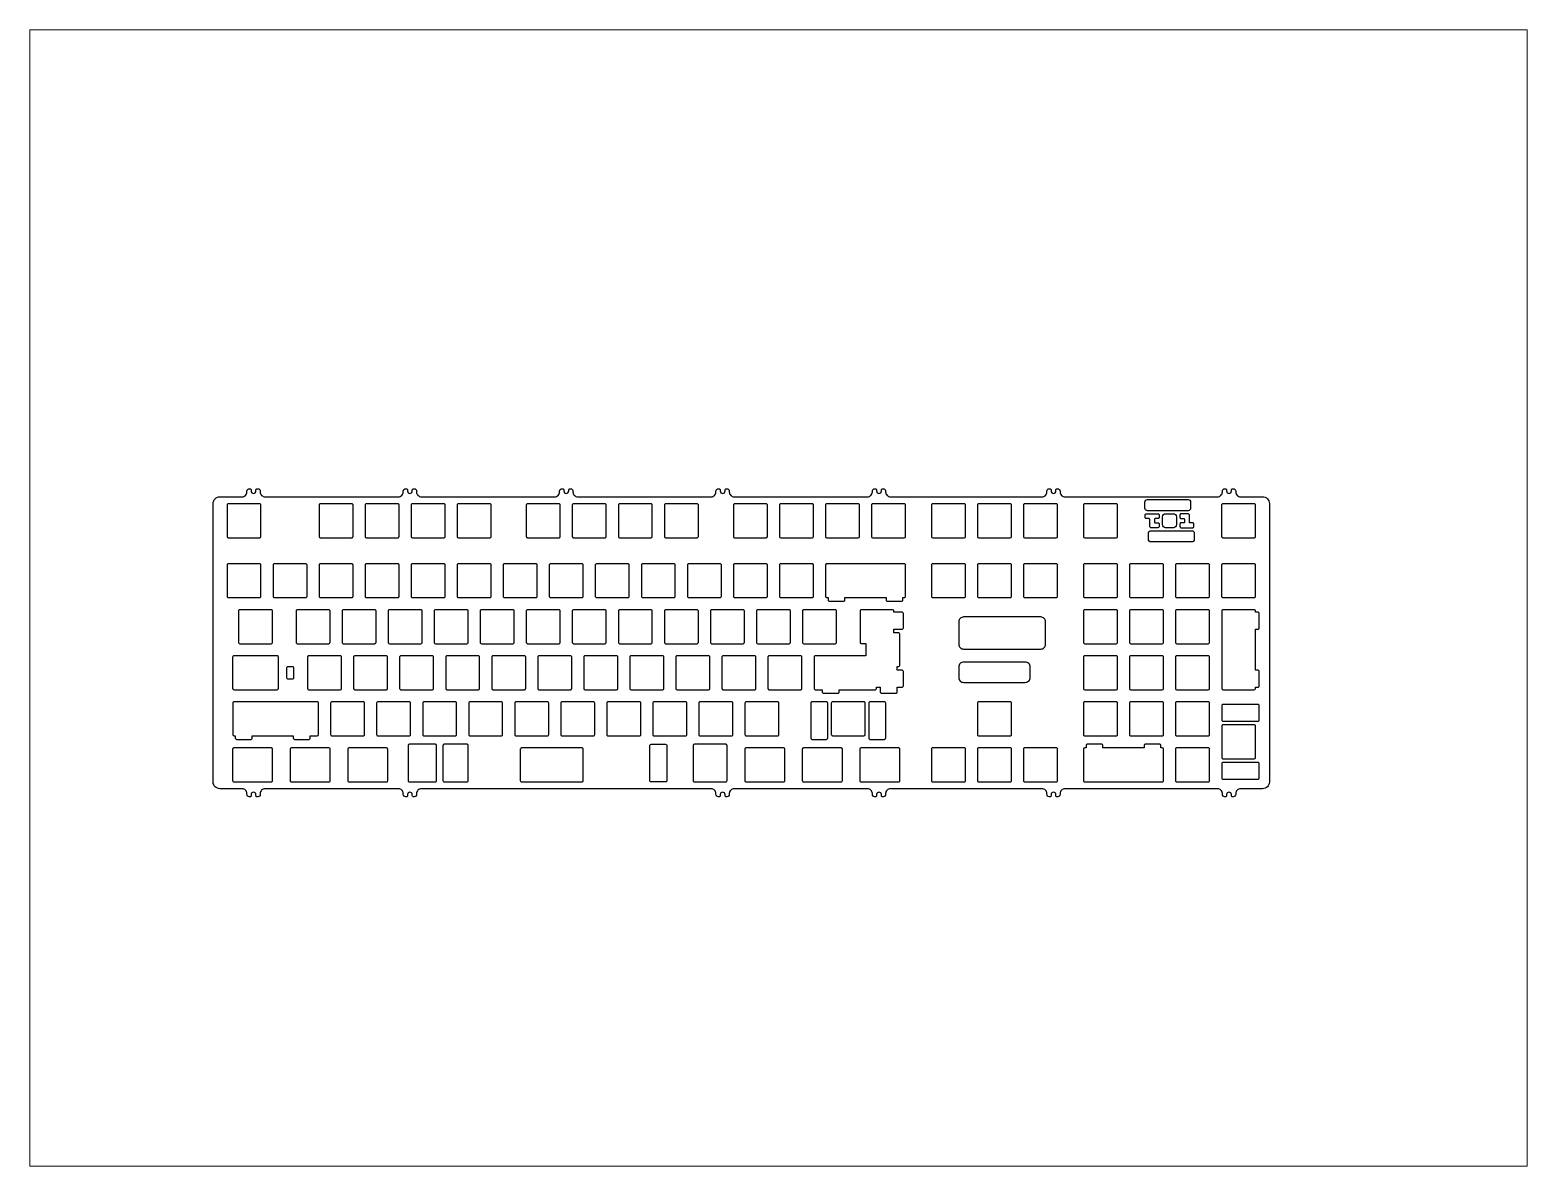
# Paper-space layout 'Layout2' of a CAD drawing. Header units: millimetres. Extents: x 26 to 231, y 20 to 176.
# The model-space entities are those that its viewports show. They can reach past a viewport. Long polylines and large blocks are cut down to what shows.
import ezdxf

# ---------------------------------------------------------------- set-up
doc = ezdxf.new("R2010")
doc.units = ezdxf.units.MM

msp = doc.modelspace()

# ---------------------------------------------------------------- hatches: boundary and pattern name
h = msp.add_hatch()
h.set_pattern_fill('ANGLE', color=256)
h.set_pattern_definition([(0, (20.545, -0.6566), (0, 6.985), [5.08, -1.905]), (90, (20.545, -0.6566), (-6.985, 4e-16), [5.08, -1.905])])
h.paths.add_polyline_path([(466.54, 185.78), (465.77, 185.78), (465.77, 181.8), (466.54, 181.8)])
h = msp.add_hatch()
h.set_pattern_fill('ANGLE', color=256)
h.set_pattern_definition([(0, (0, 0), (0, 6.985), [5.08, -1.905]), (90, (0, 0), (-6.985, 4e-16), [5.08, -1.905])])
h.paths.add_polyline_path([(466.54, 185.78), (465.77, 185.78), (465.77, 181.8), (466.54, 181.8)])
h = msp.add_hatch()
h.set_pattern_fill('ANGLE', color=256)
h.set_pattern_definition([(0, (-385.5426, 12.144), (0, 6.985), [5.08, -1.905]), (90, (-385.5426, 12.144), (-6.985, 4e-16), [5.08, -1.905])])
h.paths.add_polyline_path([(375, 152.17), (375, 148.19), (375.77, 148.19), (375.77, 152.17)])

# ---------------------------------------------------------------- linework, layer by layer
for points in [[(492.63, 120.73), (492.63, 5.53, -0.414214), (489.83, 2.73), (480.68, 2.73, 0.414214), (478.68, 0.73), (478.68, 0.4, -0.414214), (477.68, -0.6), (477.43, -0.6, -0.414214), (476.93, -0.1), (476.93, 0.33, 1), (474.93, 0.33), (474.93, -0.1, -0.414214), (474.43, -0.6), (474.18, -0.6, -0.414214), (473.18, 0.4), (473.18, 0.73, 0.414214), (471.18, 2.73), (408.03, 2.73, 0.414214), (406.03, 0.73), (406.03, 0.4, -0.414214), (405.03, -0.6), (404.78, -0.6, -0.414214), (404.28, -0.1), (404.28, 0.33, 1), (402.28, 0.33), (402.28, -0.1, -0.414214), (401.78, -0.6), (401.53, -0.6, -0.414214), (400.53, 0.4), (400.53, 0.73, 0.414214), (398.53, 2.73), (335.83, 2.73, 0.414214), (333.83, 0.73), (333.83, 0.4, -0.414214), (332.83, -0.6), (332.58, -0.6, -0.414214), (332.08, -0.1), (332.08, 0.33, 1), (330.08, 0.33), (330.08, -0.1, -0.414214), (329.58, -0.6), (329.33, -0.6, -0.414214), (328.33, 0.4), (328.33, 0.73, 0.414214), (326.33, 2.73), (271.13, 2.73, 0.414214), (269.13, 0.73), (269.13, 0.4, -0.414214), (268.13, -0.6), (267.88, -0.6, -0.414214), (267.38, -0.1), (267.38, 0.33, 1), (265.38, 0.33), (265.38, -0.1, -0.414214), (264.88, -0.6), (264.63, -0.6, -0.414214), (263.63, 0.4), (263.63, 0.73, 0.414214), (261.63, 2.73), (141.73, 2.73, 0.414214), (139.73, 0.73), (139.73, 0.4, -0.414214), (138.73, -0.6), (138.48, -0.6, -0.414214), (137.98, -0.1), (137.98, 0.33, 1), (135.98, 0.33), (135.98, -0.1, -0.414214), (135.48, -0.6), (135.23, -0.6, -0.414214), (134.23, 0.4), (134.23, 0.73, 0.414214), (132.23, 2.73), (77.03, 2.73, 0.414214), (75.03, 0.73), (75.03, 0.4, -0.414214), (74.03, -0.6), (73.78, -0.6, -0.414214), (73.28, -0.1), (73.28, 0.33, 1), (71.28, 0.33), (71.28, -0.1, -0.414214), (70.78, -0.6), (70.53, -0.6, -0.414214), (69.53, 0.4), (69.53, 0.73, 0.414214), (67.53, 2.73), (58.38, 2.73, -0.414214), (55.58, 5.53), (55.58, 120.73, -0.414214), (58.38, 123.53), (67.53, 123.53, 0.414214), (69.53, 125.53), (69.53, 125.87, -0.414214), (70.53, 126.87), (70.78, 126.87, -0.414214), (71.28, 126.37), (71.28, 125.93, 1), (73.28, 125.93), (73.28, 126.37, -0.414214), (73.78, 126.87), (74.03, 126.87, -0.414214), (75.03, 125.87), (75.03, 125.53, 0.414214), (77.03, 123.53), (132.23, 123.53, 0.414214), (134.23, 125.53), (134.23, 125.87, -0.414214), (135.23, 126.87), (135.48, 126.87, -0.414214), (135.98, 126.37), (135.98, 125.93, 1), (137.98, 125.93), (137.98, 126.37, -0.414214), (138.48, 126.87), (138.73, 126.87, -0.414214), (139.73, 125.87), (139.73, 125.53, 0.414214), (141.73, 123.53), (196.93, 123.53, 0.414214), (198.93, 125.53), (198.93, 125.87, -0.414214), (199.93, 126.87), (200.18, 126.87, -0.414214), (200.68, 126.37), (200.68, 125.93, 1), (202.68, 125.93), (202.68, 126.37, -0.414214), (203.18, 126.87), (203.43, 126.87, -0.414214), (204.43, 125.87), (204.43, 125.53, 0.414214), (206.43, 123.53), (261.63, 123.53, 0.414214), (263.63, 125.53), (263.63, 125.87, -0.414214), (264.63, 126.87), (264.88, 126.87, -0.414214), (265.38, 126.37), (265.38, 125.93, 1), (267.38, 125.93), (267.38, 126.37, -0.414214), (267.88, 126.87), (268.13, 126.87, -0.414214), (269.13, 125.87), (269.13, 125.53, 0.414214), (271.13, 123.53), (326.33, 123.53, 0.414214), (328.33, 125.53), (328.33, 125.87, -0.414214), (329.33, 126.87), (329.58, 126.87, -0.414214), (330.08, 126.37), (330.08, 125.93, 1), (332.08, 125.93), (332.08, 126.37, -0.414214), (332.58, 126.87), (332.83, 126.87, -0.414214), (333.83, 125.87), (333.83, 125.53, 0.414214), (335.83, 123.53), (398.53, 123.53, 0.414214), (400.53, 125.53), (400.53, 125.87, -0.414214), (401.53, 126.87), (401.78, 126.87, -0.414214), (402.28, 126.37), (402.28, 125.93, 1), (404.28, 125.93), (404.28, 126.37, -0.414214), (404.78, 126.87), (405.03, 126.87, -0.414214), (406.03, 125.87), (406.03, 125.53, 0.414214), (408.03, 123.53), (471.18, 123.53, 0.414214), (473.18, 125.53), (473.18, 125.87, -0.414214), (474.18, 126.87), (474.43, 126.87, -0.414214), (474.93, 126.37), (474.93, 125.93, 1), (476.93, 125.93), (476.93, 126.37, -0.414214), (477.43, 126.87), (477.68, 126.87, -0.414214), (478.68, 125.87), (478.68, 125.53, 0.414214), (480.68, 123.53), (489.83, 123.53, -0.414214)], [(61.8, 106.61), (74.85, 106.61, 0.414214), (75.35, 107.11), (75.35, 120.16, 0.414214), (74.85, 120.66), (61.8, 120.66, 0.414214), (61.3, 120.16), (61.3, 107.11, 0.414214)], [(99.9, 106.61), (112.95, 106.61, 0.414214), (113.45, 107.11), (113.45, 120.16, 0.414214), (112.95, 120.66), (99.9, 120.66, 0.414214), (99.4, 120.16), (99.4, 107.11, 0.414214)], [(132, 120.66), (118.95, 120.66, 0.414214), (118.45, 120.16), (118.45, 107.11, 0.414214), (118.95, 106.61), (132, 106.61, 0.414214), (132.5, 107.11), (132.5, 120.16, 0.414214)], [(151.05, 120.66), (138, 120.66, 0.414214), (137.5, 120.16), (137.5, 107.11, 0.414214), (138, 106.61), (151.05, 106.61, 0.414214), (151.55, 107.11), (151.55, 120.16, 0.414214)], [(170.6, 107.11), (170.6, 120.16, 0.414214), (170.1, 120.66), (157.05, 120.66, 0.414214), (156.55, 120.16), (156.55, 107.11, 0.414214), (157.05, 106.61), (170.1, 106.61, 0.414214)], [(198.68, 120.66), (185.63, 120.66, 0.414214), (185.13, 120.16), (185.13, 107.11, 0.414214), (185.63, 106.61), (198.68, 106.61, 0.414214), (199.18, 107.11), (199.18, 120.16, 0.414214)], [(217.73, 120.66), (204.68, 120.66, 0.414214), (204.18, 120.16), (204.18, 107.11, 0.414214), (204.68, 106.61), (217.73, 106.61, 0.414214), (218.23, 107.11), (218.23, 120.16, 0.414214)], [(237.28, 107.11), (237.28, 120.16, 0.414214), (236.78, 120.66), (223.73, 120.66, 0.414214), (223.23, 120.16), (223.23, 107.11, 0.414214), (223.73, 106.61), (236.78, 106.61, 0.414214)], [(255.83, 120.66), (242.78, 120.66, 0.414214), (242.28, 120.16), (242.28, 107.11, 0.414214), (242.78, 106.61), (255.83, 106.61, 0.414214), (256.33, 107.11), (256.33, 120.16, 0.414214)], [(284.4, 120.66), (271.35, 120.66, 0.414214), (270.85, 120.16), (270.85, 107.11, 0.414214), (271.35, 106.61), (284.4, 106.61, 0.414214), (284.9, 107.11), (284.9, 120.16, 0.414214)], [(303.45, 120.66), (290.4, 120.66, 0.414214), (289.9, 120.16), (289.9, 107.11, 0.414214), (290.4, 106.61), (303.45, 106.61, 0.414214), (303.95, 107.11), (303.95, 120.16, 0.414214)], [(308.95, 120.16), (308.95, 107.11, 0.414214), (309.45, 106.61), (322.5, 106.61, 0.414214), (323, 107.11), (323, 120.16, 0.414214), (322.5, 120.66), (309.45, 120.66, 0.414214)], [(328.5, 106.61), (341.55, 106.61, 0.414214), (342.05, 107.11), (342.05, 120.16, 0.414214), (341.55, 120.66), (328.5, 120.66, 0.414214), (328, 120.16), (328, 107.11, 0.414214)], [(366.35, 120.66), (353.3, 120.66, 0.414214), (352.8, 120.16), (352.8, 107.11, 0.414214), (353.3, 106.61), (366.35, 106.61, 0.414214), (366.85, 107.11), (366.85, 120.16, 0.414214)], [(371.85, 120.16), (371.85, 107.11, 0.414214), (372.35, 106.61), (385.4, 106.61, 0.414214), (385.9, 107.11), (385.9, 120.16, 0.414214), (385.4, 120.66), (372.35, 120.66, 0.414214)], [(404.45, 120.66), (391.4, 120.66, 0.414214), (390.9, 120.16), (390.9, 107.11, 0.414214), (391.4, 106.61), (404.45, 106.61, 0.414214), (404.95, 107.11), (404.95, 120.16, 0.414214)], [(429.25, 120.66), (416.2, 120.66, 0.414214), (415.7, 120.16), (415.7, 107.11, 0.414214), (416.2, 106.61), (429.25, 106.61, 0.414214), (429.75, 107.11), (429.75, 120.16, 0.414214)], [(442.13, 122.38), (458.98, 122.38, -0.414214), (460.03, 121.33), (460.03, 118.83, -0.414214), (458.98, 117.78), (442.13, 117.78, -0.414214), (441.08, 118.83), (441.08, 121.33, -0.414214)], [(473.35, 106.61), (486.4, 106.61, 0.414214), (486.9, 107.11), (486.9, 120.16, 0.414214), (486.4, 120.66), (473.35, 120.66, 0.414214), (472.85, 120.16), (472.85, 107.11, 0.414214)], [(441.2, 115.03), (441.2, 116.03, -0.414214), (441.7, 116.53), (446.5, 116.53, -0.414214), (447, 116.03), (447, 115.03, -0.414214), (446.5, 114.53), (445.4, 114.53, 0.414214), (445.1, 114.23), (445.1, 113.03, 0.414214), (445.4, 112.73), (446.5, 112.73, -0.414214), (447, 112.23), (447, 111.23, -0.414214), (446.5, 110.73), (443.6, 110.73, -0.414214), (443.1, 111.23), (443.1, 114.23, 0.414214), (442.8, 114.53), (441.7, 114.53, -0.414214)], [(454.2, 115.23), (454.2, 112.03, -0.414214), (452.9, 110.73), (449.7, 110.73, -0.414214), (448.4, 112.03), (448.4, 115.23, -0.414214), (449.7, 116.53), (452.9, 116.53, -0.414214)], [(455.6, 116.03), (455.6, 115.03, 0.414214), (456.1, 114.53), (457.2, 114.53, -0.414214), (457.5, 114.23), (457.5, 113.03, -0.414214), (457.2, 112.73), (456.1, 112.73, 0.414214), (455.6, 112.23), (455.6, 111.23, 0.414214), (456.1, 110.73), (460.9, 110.73, 0.414214), (461.4, 111.23), (461.4, 112.23, 0.414214), (460.9, 112.73), (459.8, 112.73, -0.414214), (459.5, 113.03), (459.5, 116.03, 0.414214), (459, 116.53), (456.1, 116.53, 0.414214)], [(443.63, 109.48), (460.48, 109.48, -0.414214), (461.53, 108.43), (461.53, 105.93, -0.414214), (460.48, 104.88), (443.63, 104.88, -0.414214), (442.58, 105.93), (442.58, 108.43, -0.414214)], [(75.35, 82.31), (75.35, 95.36, 0.414214), (74.85, 95.86), (61.8, 95.86, 0.414214), (61.3, 95.36), (61.3, 82.31, 0.414214), (61.8, 81.81), (74.85, 81.81, 0.414214)], [(94.4, 82.31), (94.4, 95.36, 0.414214), (93.9, 95.86), (80.85, 95.86, 0.414214), (80.35, 95.36), (80.35, 82.31, 0.414214), (80.85, 81.81), (93.9, 81.81, 0.414214)], [(113.45, 95.36, 0.414214), (112.95, 95.86), (99.9, 95.86, 0.414214), (99.4, 95.36), (99.4, 82.31, 0.414214), (99.9, 81.81), (112.95, 81.81, 0.414214), (113.45, 82.31)], [(118.45, 95.36), (118.45, 82.31, 0.414214), (118.95, 81.81), (132, 81.81, 0.414214), (132.5, 82.31), (132.5, 95.36, 0.414214), (132, 95.86), (118.95, 95.86, 0.414214)], [(151.05, 95.86), (138, 95.86, 0.414214), (137.5, 95.36), (137.5, 82.31, 0.414214), (138, 81.81), (151.05, 81.81, 0.414214), (151.55, 82.31), (151.55, 95.36, 0.414214)], [(170.6, 82.31), (170.6, 95.36, 0.414214), (170.1, 95.86), (157.05, 95.86, 0.414214), (156.55, 95.36), (156.55, 82.31, 0.414214), (157.05, 81.81), (170.1, 81.81, 0.414214)], [(189.15, 95.86), (176.1, 95.86, 0.414214), (175.6, 95.36), (175.6, 82.31, 0.414214), (176.1, 81.81), (189.15, 81.81, 0.414214), (189.65, 82.31), (189.65, 95.36, 0.414214)], [(208.2, 95.86), (195.15, 95.86, 0.414214), (194.65, 95.36), (194.65, 82.31, 0.414214), (195.15, 81.81), (208.2, 81.81, 0.414214), (208.7, 82.31), (208.7, 95.36, 0.414214)], [(227.75, 82.31), (227.75, 95.36, 0.414214), (227.25, 95.86), (214.2, 95.86, 0.414214), (213.7, 95.36), (213.7, 82.31, 0.414214), (214.2, 81.81), (227.25, 81.81, 0.414214)], [(233.25, 81.81), (246.3, 81.81, 0.414214), (246.8, 82.31), (246.8, 95.36, 0.414214), (246.3, 95.86), (233.25, 95.86, 0.414214), (232.75, 95.36), (232.75, 82.31, 0.414214)], [(265.85, 82.31), (265.85, 95.36, 0.414214), (265.35, 95.86), (252.3, 95.86, 0.414214), (251.8, 95.36), (251.8, 82.31, 0.414214), (252.3, 81.81), (265.35, 81.81, 0.414214)], [(284.4, 95.86), (271.35, 95.86, 0.414214), (270.85, 95.36), (270.85, 82.31, 0.414214), (271.35, 81.81), (284.4, 81.81, 0.414214), (284.9, 82.31), (284.9, 95.36, 0.414214)], [(289.9, 82.31, 0.414214), (290.4, 81.81), (303.45, 81.81, 0.414214), (303.95, 82.31), (303.95, 95.36, 0.414214), (303.45, 95.86), (290.4, 95.86, 0.414214), (289.9, 95.36)], [(310.5, 80.33), (316.5, 80.33, 0.414214), (317, 80.83), (317, 81.83), (334, 81.83), (334, 80.83, 0.414214), (334.5, 80.33), (340.5, 80.33, 0.414214), (341, 80.83), (341, 81.83), (341.53, 81.83, 0.414214), (342.03, 82.33), (342.03, 95.33, 0.414214), (341.53, 95.83), (309.48, 95.83, 0.414214), (308.98, 95.33), (308.98, 82.33, 0.414214), (309.48, 81.83), (310, 81.83), (310, 80.83, 0.414214)], [(366.35, 95.86), (353.3, 95.86, 0.414214), (352.8, 95.36), (352.8, 82.31, 0.414214), (353.3, 81.81), (366.35, 81.81, 0.414214), (366.85, 82.31), (366.85, 95.36, 0.414214)], [(371.85, 95.36), (371.85, 82.31, 0.414214), (372.35, 81.81), (385.4, 81.81, 0.414214), (385.9, 82.31), (385.9, 95.36, 0.414214), (385.4, 95.86), (372.35, 95.86, 0.414214)], [(391.4, 81.81), (404.45, 81.81, 0.414214), (404.95, 82.31), (404.95, 95.36, 0.414214), (404.45, 95.86), (391.4, 95.86, 0.414214), (390.9, 95.36), (390.9, 82.31, 0.414214)], [(429.25, 95.86), (416.2, 95.86, 0.414214), (415.7, 95.36), (415.7, 82.31, 0.414214), (416.2, 81.81), (429.25, 81.81, 0.414214), (429.75, 82.31), (429.75, 95.36, 0.414214)], [(434.75, 95.36), (434.75, 82.31, 0.414214), (435.25, 81.81), (448.3, 81.81, 0.414214), (448.8, 82.31), (448.8, 95.36, 0.414214), (448.3, 95.86), (435.25, 95.86, 0.414214)], [(454.3, 81.81), (467.35, 81.81, 0.414214), (467.85, 82.31), (467.85, 95.36, 0.414214), (467.35, 95.86), (454.3, 95.86, 0.414214), (453.8, 95.36), (453.8, 82.31, 0.414214)], [(473.35, 81.81), (486.4, 81.81, 0.414214), (486.9, 82.31), (486.9, 95.36, 0.414214), (486.4, 95.86), (473.35, 95.86, 0.414214), (472.85, 95.36), (472.85, 82.31, 0.414214)], [(80.11, 63.26), (80.11, 76.31, 0.414214), (79.61, 76.81), (66.56, 76.81, 0.414214), (66.06, 76.31), (66.06, 63.26, 0.414214), (66.56, 62.76), (79.61, 62.76, 0.414214)], [(90.38, 76.81, 0.414214), (89.88, 76.31), (89.88, 63.26, 0.414214), (90.38, 62.76), (103.43, 62.76, 0.414214), (103.93, 63.26), (103.93, 76.31, 0.414214), (103.43, 76.81)], [(122.98, 63.26), (122.98, 76.31, 0.414214), (122.48, 76.81), (109.43, 76.81, 0.414214), (108.93, 76.31), (108.93, 63.26, 0.414214), (109.43, 62.76), (122.48, 62.76, 0.414214)], [(128.48, 76.81, 0.414214), (127.98, 76.31), (127.98, 63.26, 0.414214), (128.48, 62.76), (141.53, 62.76, 0.414214), (142.03, 63.26), (142.03, 76.31, 0.414214), (141.53, 76.81)], [(160.58, 76.81), (147.53, 76.81, 0.414214), (147.03, 76.31), (147.03, 63.26, 0.414214), (147.53, 62.76), (160.58, 62.76, 0.414214), (161.08, 63.26), (161.08, 76.31, 0.414214)], [(180.13, 76.31, 0.414214), (179.63, 76.81), (166.58, 76.81, 0.414214), (166.08, 76.31), (166.08, 63.26, 0.414214), (166.58, 62.76), (179.63, 62.76, 0.414214), (180.13, 63.26)], [(198.68, 76.81), (185.63, 76.81, 0.414214), (185.13, 76.31), (185.13, 63.26, 0.414214), (185.63, 62.76), (198.68, 62.76, 0.414214), (199.18, 63.26), (199.18, 76.31, 0.414214)], [(218.23, 63.26), (218.23, 76.31, 0.414214), (217.73, 76.81), (204.68, 76.81, 0.414214), (204.18, 76.31), (204.18, 63.26, 0.414214), (204.68, 62.76), (217.73, 62.76, 0.414214)], [(237.28, 76.31, 0.414214), (236.78, 76.81), (223.73, 76.81, 0.414214), (223.23, 76.31), (223.23, 63.26, 0.414214), (223.73, 62.76), (236.78, 62.76, 0.414214), (237.28, 63.26)], [(242.28, 76.31), (242.28, 63.26, 0.414214), (242.78, 62.76), (255.83, 62.76, 0.414214), (256.33, 63.26), (256.33, 76.31, 0.414214), (255.83, 76.81), (242.78, 76.81, 0.414214)], [(275.38, 63.26), (275.38, 76.31, 0.414214), (274.88, 76.81), (261.83, 76.81, 0.414214), (261.33, 76.31), (261.33, 63.26, 0.414214), (261.83, 62.76), (274.88, 62.76, 0.414214)], [(294.43, 76.31, 0.414214), (293.93, 76.81), (280.88, 76.81, 0.414214), (280.38, 76.31), (280.38, 63.26, 0.414214), (280.88, 62.76), (293.93, 62.76, 0.414214), (294.43, 63.26)], [(299.93, 62.76), (312.98, 62.76, 0.414214), (313.48, 63.26), (313.48, 76.31, 0.414214), (312.98, 76.81), (299.93, 76.81, 0.414214), (299.43, 76.31), (299.43, 63.26, 0.414214)], [(337.26, 75.76), (337.26, 76.28, 0.414214), (336.76, 76.78), (323.76, 76.78, 0.414214), (323.26, 76.28), (323.26, 63.28, 0.414214), (323.76, 62.78), (325.66, 62.78), (325.66, 57.73), (304.71, 57.73, 0.414214), (304.21, 57.23), (304.21, 44.23, 0.414214), (304.71, 43.73), (307.62, 43.73), (307.62, 42.73, 0.414214), (308.12, 42.23), (314.12, 42.23, 0.414214), (314.62, 42.73), (314.62, 43.73), (329.62, 43.73, 0.414214), (330.12, 44.23), (330.12, 44.76), (331.62, 44.76), (331.62, 42.73, 0.414214), (332.12, 42.23), (338.12, 42.23, 0.414214), (338.62, 42.73), (338.62, 44.76), (340.66, 44.76, 0.414214), (341.16, 45.26), (341.16, 51.26, 0.414214), (340.66, 51.76), (338.62, 51.76), (338.62, 53.26), (339.16, 53.26, 0.414214), (339.66, 53.76), (339.66, 66.76, 0.414214), (339.16, 67.26), (337.26, 67.26), (337.26, 68.76), (340.66, 68.76, 0.414214), (341.16, 69.26), (341.16, 75.26, 0.414214), (340.66, 75.76)], [(416.2, 62.76), (429.25, 62.76, 0.414214), (429.75, 63.26), (429.75, 76.31, 0.414214), (429.25, 76.81), (416.2, 76.81, 0.414214), (415.7, 76.31), (415.7, 63.26, 0.414214)], [(434.75, 76.31), (434.75, 63.26, 0.414214), (435.25, 62.76), (448.3, 62.76, 0.414214), (448.8, 63.26), (448.8, 76.31, 0.414214), (448.3, 76.81), (435.25, 76.81, 0.414214)], [(454.3, 62.76), (467.35, 62.76, 0.414214), (467.85, 63.26), (467.85, 76.31, 0.414214), (467.35, 76.81), (454.3, 76.81, 0.414214), (453.8, 76.31), (453.8, 63.26, 0.414214)], [(488.38, 45.26), (488.38, 51.26, 0.414214), (487.88, 51.76), (486.88, 51.76), (486.88, 68.76), (487.88, 68.76, 0.414214), (488.38, 69.26), (488.38, 75.26, 0.414214), (487.88, 75.76), (486.88, 75.76), (486.88, 76.28, 0.414214), (486.38, 76.78), (473.38, 76.78, 0.414214), (472.88, 76.28), (472.88, 44.23, 0.414214), (473.38, 43.73), (486.38, 43.73, 0.414214), (486.88, 44.23), (486.88, 44.76), (487.88, 44.76, 0.414214)], [(366.12, 73.81, 0.414214), (364.12, 71.81), (364.12, 62.53, 0.414214), (366.12, 60.53), (398.03, 60.53, 0.414214), (400.03, 62.53), (400.03, 71.81, 0.414214), (398.03, 73.81)], [(63.61, 44.23, 0.414214), (64.11, 43.73), (82.07, 43.73, 0.414214), (82.57, 44.23), (82.57, 57.23, 0.414214), (82.07, 57.73), (64.11, 57.73, 0.414214), (63.61, 57.23)], [(108.19, 57.76), (95.14, 57.76, 0.414214), (94.64, 57.26), (94.64, 44.21, 0.414214), (95.14, 43.71), (108.19, 43.71, 0.414214), (108.69, 44.21), (108.69, 57.26, 0.414214)], [(114.19, 43.71), (127.24, 43.71, 0.414214), (127.74, 44.21), (127.74, 57.26, 0.414214), (127.24, 57.76), (114.19, 57.76, 0.414214), (113.69, 57.26), (113.69, 44.21, 0.414214)], [(146.79, 44.21), (146.79, 57.26, 0.414214), (146.29, 57.76), (133.24, 57.76, 0.414214), (132.74, 57.26), (132.74, 44.21, 0.414214), (133.24, 43.71), (146.29, 43.71, 0.414214)], [(152.29, 57.76, 0.414214), (151.79, 57.26), (151.79, 44.21, 0.414214), (152.29, 43.71), (165.34, 43.71, 0.414214), (165.84, 44.21), (165.84, 57.26, 0.414214), (165.34, 57.76)], [(184.89, 44.21), (184.89, 57.26, 0.414214), (184.39, 57.76), (171.34, 57.76, 0.414214), (170.84, 57.26), (170.84, 44.21, 0.414214), (171.34, 43.71), (184.39, 43.71, 0.414214)], [(190.39, 43.71), (203.44, 43.71, 0.414214), (203.94, 44.21), (203.94, 57.26, 0.414214), (203.44, 57.76), (190.39, 57.76, 0.414214), (189.89, 57.26), (189.89, 44.21, 0.414214)], [(209.44, 57.76, 0.414214), (208.94, 57.26), (208.94, 44.21, 0.414214), (209.44, 43.71), (222.49, 43.71, 0.414214), (222.99, 44.21), (222.99, 57.26, 0.414214), (222.49, 57.76)], [(241.54, 57.76), (228.49, 57.76, 0.414214), (227.99, 57.26), (227.99, 44.21, 0.414214), (228.49, 43.71), (241.54, 43.71, 0.414214), (242.04, 44.21), (242.04, 57.26, 0.414214)], [(247.54, 57.76, 0.414214), (247.04, 57.26), (247.04, 44.21, 0.414214), (247.54, 43.71), (260.59, 43.71, 0.414214), (261.09, 44.21), (261.09, 57.26, 0.414214), (260.59, 57.76)], [(279.64, 57.76), (266.59, 57.76, 0.414214), (266.09, 57.26), (266.09, 44.21, 0.414214), (266.59, 43.71), (279.64, 43.71, 0.414214), (280.14, 44.21), (280.14, 57.26, 0.414214)], [(299.19, 44.21), (299.19, 57.26, 0.414214), (298.69, 57.76), (285.64, 57.76, 0.414214), (285.14, 57.26), (285.14, 44.21, 0.414214), (285.64, 43.71), (298.69, 43.71, 0.414214)], [(416.2, 43.71), (429.25, 43.71, 0.414214), (429.75, 44.21), (429.75, 57.26, 0.414214), (429.25, 57.76), (416.2, 57.76, 0.414214), (415.7, 57.26), (415.7, 44.21, 0.414214)], [(434.75, 57.26), (434.75, 44.21, 0.414214), (435.25, 43.71), (448.3, 43.71, 0.414214), (448.8, 44.21), (448.8, 57.26, 0.414214), (448.3, 57.76), (435.25, 57.76, 0.414214)], [(454.3, 43.71), (467.35, 43.71, 0.414214), (467.85, 44.21), (467.85, 57.26, 0.414214), (467.35, 57.76), (454.3, 57.76, 0.414214), (453.8, 57.26), (453.8, 44.21, 0.414214)], [(85.97, 52.73), (85.97, 48.73, 0.414214), (86.47, 48.23), (88.47, 48.23, 0.414214), (88.97, 48.73), (88.97, 52.73, 0.414214), (88.47, 53.23), (86.47, 53.23, 0.414214)], [(366.12, 55.13, 0.414214), (364.12, 53.13), (364.12, 48.73, 0.414214), (366.12, 46.73), (391.63, 46.73, 0.414214), (393.63, 48.73), (393.63, 53.13, 0.414214), (391.63, 55.13)], [(71.73, 24.68), (88.73, 24.68), (88.73, 23.68, 0.414214), (89.23, 23.18), (95.23, 23.18, 0.414214), (95.73, 23.68), (95.73, 24.68), (98.64, 24.68, 0.414214), (99.14, 25.18), (99.14, 38.18, 0.414214), (98.64, 38.68), (64.21, 38.68, 0.414214), (63.71, 38.18), (63.71, 25.18, 0.414214), (64.21, 24.68), (64.73, 24.68), (64.73, 23.68, 0.414214), (65.23, 23.18), (71.23, 23.18, 0.414214), (71.73, 23.68)], [(104.16, 38.21), (104.16, 25.16, 0.414214), (104.66, 24.66), (117.71, 24.66, 0.414214), (118.21, 25.16), (118.21, 38.21, 0.414214), (117.71, 38.71), (104.66, 38.71, 0.414214)], [(137.26, 25.16), (137.26, 38.21, 0.414214), (136.76, 38.71), (123.71, 38.71, 0.414214), (123.21, 38.21), (123.21, 25.16, 0.414214), (123.71, 24.66), (136.76, 24.66, 0.414214)], [(142.76, 24.66), (155.81, 24.66, 0.414214), (156.31, 25.16), (156.31, 38.21, 0.414214), (155.81, 38.71), (142.76, 38.71, 0.414214), (142.26, 38.21), (142.26, 25.16, 0.414214)], [(161.81, 38.71, 0.414214), (161.31, 38.21), (161.31, 25.16, 0.414214), (161.81, 24.66), (174.86, 24.66, 0.414214), (175.36, 25.16), (175.36, 38.21, 0.414214), (174.86, 38.71)], [(180.86, 24.66), (193.91, 24.66, 0.414214), (194.41, 25.16), (194.41, 38.21, 0.414214), (193.91, 38.71), (180.86, 38.71, 0.414214), (180.36, 38.21), (180.36, 25.16, 0.414214)], [(213.46, 25.16), (213.46, 38.21, 0.414214), (212.96, 38.71), (199.91, 38.71, 0.414214), (199.41, 38.21), (199.41, 25.16, 0.414214), (199.91, 24.66), (212.96, 24.66, 0.414214)], [(232.51, 25.16), (232.51, 38.21, 0.414214), (232.01, 38.71), (218.96, 38.71, 0.414214), (218.46, 38.21), (218.46, 25.16, 0.414214), (218.96, 24.66), (232.01, 24.66, 0.414214)], [(251.56, 25.16), (251.56, 38.21, 0.414214), (251.06, 38.71), (238.01, 38.71, 0.414214), (237.51, 38.21), (237.51, 25.16, 0.414214), (238.01, 24.66), (251.06, 24.66, 0.414214)], [(256.56, 38.21), (256.56, 25.16, 0.414214), (257.06, 24.66), (270.11, 24.66, 0.414214), (270.61, 25.16), (270.61, 38.21, 0.414214), (270.11, 38.71), (257.06, 38.71, 0.414214)], [(276.11, 38.71, 0.414214), (275.61, 38.21), (275.61, 25.16, 0.414214), (276.11, 24.66), (289.16, 24.66, 0.414214), (289.66, 25.16), (289.66, 38.21, 0.414214), (289.16, 38.71)], [(303.36, 23.18), (309.36, 23.18, 0.414214), (309.86, 23.68), (309.86, 38.18, 0.414214), (309.36, 38.68), (303.36, 38.68, 0.414214), (302.86, 38.18), (302.86, 23.68, 0.414214)], [(324.86, 38.68), (311.86, 38.68, 0.414214), (311.36, 38.18), (311.36, 25.18, 0.414214), (311.86, 24.68), (324.86, 24.68, 0.414214), (325.36, 25.18), (325.36, 38.18, 0.414214)], [(333.86, 38.18, 0.414214), (333.36, 38.68), (327.36, 38.68, 0.414214), (326.86, 38.18), (326.86, 23.68, 0.414214), (327.36, 23.18), (333.36, 23.18, 0.414214), (333.86, 23.68)], [(385.9, 25.16), (385.9, 38.21, 0.414214), (385.4, 38.71), (372.35, 38.71, 0.414214), (371.85, 38.21), (371.85, 25.16, 0.414214), (372.35, 24.66), (385.4, 24.66, 0.414214)], [(416.2, 24.66), (429.25, 24.66, 0.414214), (429.75, 25.16), (429.75, 38.21, 0.414214), (429.25, 38.71), (416.2, 38.71, 0.414214), (415.7, 38.21), (415.7, 25.16, 0.414214)], [(434.75, 38.21), (434.75, 25.16, 0.414214), (435.25, 24.66), (448.3, 24.66, 0.414214), (448.8, 25.16), (448.8, 38.21, 0.414214), (448.3, 38.71), (435.25, 38.71, 0.414214)], [(454.3, 24.66), (467.35, 24.66, 0.414214), (467.85, 25.16), (467.85, 38.21, 0.414214), (467.35, 38.71), (454.3, 38.71, 0.414214), (453.8, 38.21), (453.8, 25.16, 0.414214)], [(473.38, 37.66, 0.414214), (472.88, 37.16), (472.88, 31.16, 0.414214), (473.38, 30.66), (487.88, 30.66, 0.414214), (488.38, 31.16), (488.38, 37.16, 0.414214), (487.88, 37.66)], [(472.88, 28.66), (472.88, 15.66, 0.414214), (473.38, 15.16), (486.38, 15.16, 0.414214), (486.88, 15.66), (486.88, 28.66, 0.414214), (486.38, 29.16), (473.38, 29.16, 0.414214)], [(64.11, 5.63), (79.69, 5.63, 0.414214), (80.19, 6.13), (80.19, 19.13, 0.414214), (79.69, 19.63), (64.11, 19.63, 0.414214), (63.61, 19.13), (63.61, 6.13, 0.414214)], [(87.42, 19.13), (87.42, 6.13, 0.414214), (87.92, 5.63), (103.5, 5.63, 0.414214), (104, 6.13), (104, 19.13, 0.414214), (103.5, 19.63), (87.92, 19.63, 0.414214)], [(111.23, 19.13), (111.23, 6.13, 0.414214), (111.73, 5.63), (127.31, 5.63, 0.414214), (127.81, 6.13), (127.81, 19.13, 0.414214), (127.31, 19.63), (111.73, 19.63, 0.414214)], [(147.53, 5.63, 0.414214), (148.03, 6.13), (148.03, 20.63, 0.414214), (147.53, 21.13), (136.77, 21.13, 0.414214), (136.27, 20.63), (136.27, 6.13, 0.414214), (136.77, 5.63)], [(160.64, 21.13), (151.14, 21.13, 0.414214), (150.64, 20.63), (150.64, 6.13, 0.414214), (151.14, 5.63), (160.64, 5.63, 0.414214), (161.14, 6.13), (161.14, 20.63, 0.414214)], [(243.27, 20.63), (243.27, 6.13, -0.414214), (242.77, 5.63), (236.77, 5.63, -0.414214), (236.27, 6.13), (236.27, 20.63, -0.414214), (236.77, 21.13), (242.77, 21.13, -0.414214)], [(254.21, 20.63), (254.21, 6.13, 0.414214), (254.71, 5.63), (267.71, 5.63, 0.414214), (268.21, 6.13), (268.21, 20.63, 0.414214), (267.71, 21.13), (254.71, 21.13, 0.414214)], [(276.04, 5.63), (291.62, 5.63, 0.414214), (292.12, 6.13), (292.12, 19.13, 0.414214), (291.62, 19.63), (276.04, 19.63, 0.414214), (275.54, 19.13), (275.54, 6.13, 0.414214)], [(315.93, 6.13), (315.93, 19.13, 0.414214), (315.43, 19.63), (299.85, 19.63, 0.414214), (299.35, 19.13), (299.35, 6.13, 0.414214), (299.85, 5.63), (315.43, 5.63, 0.414214)], [(339.24, 19.63), (323.66, 19.63, 0.414214), (323.16, 19.13), (323.16, 6.13, 0.414214), (323.66, 5.63), (339.24, 5.63, 0.414214), (339.74, 6.13), (339.74, 19.13, 0.414214)], [(366.85, 19.16, 0.414214), (366.35, 19.66), (353.3, 19.66, 0.414214), (352.8, 19.16), (352.8, 6.11, 0.414214), (353.3, 5.61), (366.35, 5.61, 0.414214), (366.85, 6.11)], [(372.35, 5.61), (385.4, 5.61, 0.414214), (385.9, 6.11), (385.9, 19.16, 0.414214), (385.4, 19.66), (372.35, 19.66, 0.414214), (371.85, 19.16), (371.85, 6.11, 0.414214)], [(391.4, 5.61), (404.45, 5.61, 0.414214), (404.95, 6.11), (404.95, 19.16, 0.414214), (404.45, 19.66), (391.4, 19.66, 0.414214), (390.9, 19.16), (390.9, 6.11, 0.414214)], [(447.25, 21.13), (441.25, 21.13, 0.414214), (440.75, 20.63), (440.75, 19.63), (423.75, 19.63), (423.75, 20.63, 0.414214), (423.25, 21.13), (417.25, 21.13, 0.414214), (416.75, 20.63), (416.75, 19.63), (416.23, 19.63, 0.414214), (415.73, 19.13), (415.73, 6.13, 0.414214), (416.23, 5.63), (448.28, 5.63, 0.414214), (448.78, 6.13), (448.78, 19.13, 0.414214), (448.28, 19.63), (447.75, 19.63), (447.75, 20.63, 0.414214)], [(454.3, 5.61), (467.35, 5.61, 0.414214), (467.85, 6.11), (467.85, 19.16, 0.414214), (467.35, 19.66), (454.3, 19.66, 0.414214), (453.8, 19.16), (453.8, 6.11, 0.414214)], [(488.38, 7.16), (488.38, 13.16, 0.414214), (487.88, 13.66), (473.38, 13.66, 0.414214), (472.88, 13.16), (472.88, 7.16, 0.414214), (473.38, 6.66), (487.88, 6.66, 0.414214)]]:
    msp.add_lwpolyline(points, format="xyb", close=True)
msp.add_lwpolyline([(208.7, 19.13, 0.414214), (208.2, 19.63), (183.17, 19.63, 0.414214), (182.67, 19.13), (182.67, 6.13, 0.414214), (183.17, 5.63), (208.2, 5.63, 0.414214), (208.7, 6.13), (208.7, 19.13)], format="xyb")

psp = doc.layouts.new('Layout2')

# ---------------------------------------------------------------- viewports
at = {"layer": '0'}
psp.add_viewport(center=(128.5, 97.5), size=(205.6, 156), view_center_point=(289.5, 81.66), view_height=470.0445, dxfattribs=at)

doc.saveas('drawing.dxf')
